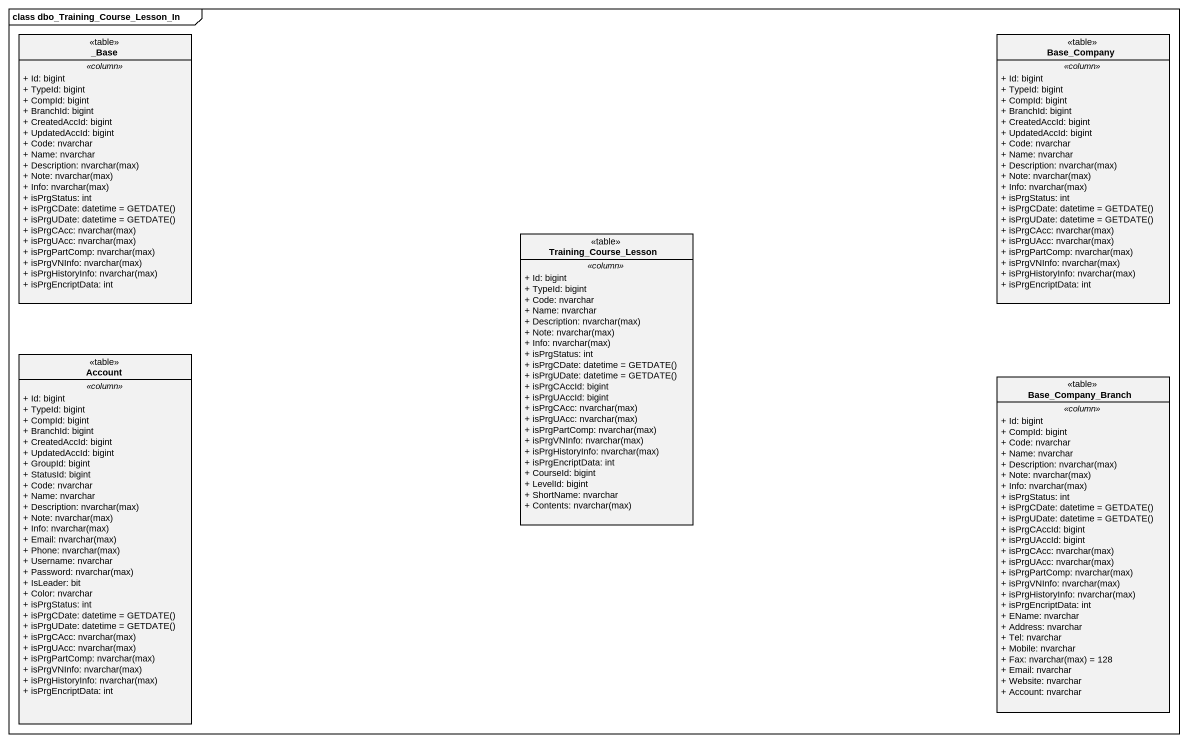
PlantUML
@startuml
mainframe class dbo_Training_Course_Lesson_In
hide circle
hide empty members
skinparam classAttributeIconSize 0
class "_Base" as Base <<table>> {
  .. <<column>> ..
  + Id: bigint
  + TypeId: bigint
  + CompId: bigint
  + BranchId: bigint
  + CreatedAccId: bigint
  + UpdatedAccId: bigint
  + Code: nvarchar
  + Name: nvarchar
  {field} + Description: nvarchar(max)
  {field} + Note: nvarchar(max)
  {field} + Info: nvarchar(max)
  + isPrgStatus: int
  {field} + isPrgCDate: datetime = GETDATE()
  {field} + isPrgUDate: datetime = GETDATE()
  {field} + isPrgCAcc: nvarchar(max)
  {field} + isPrgUAcc: nvarchar(max)
  {field} + isPrgPartComp: nvarchar(max)
  {field} + isPrgVNInfo: nvarchar(max)
  {field} + isPrgHistoryInfo: nvarchar(max)
  + isPrgEncriptData: int
}
class Base_Company <<table>> {
  .. <<column>> ..
  + Id: bigint
  + TypeId: bigint
  + CompId: bigint
  + BranchId: bigint
  + CreatedAccId: bigint
  + UpdatedAccId: bigint
  + Code: nvarchar
  + Name: nvarchar
  {field} + Description: nvarchar(max)
  {field} + Note: nvarchar(max)
  {field} + Info: nvarchar(max)
  + isPrgStatus: int
  {field} + isPrgCDate: datetime = GETDATE()
  {field} + isPrgUDate: datetime = GETDATE()
  {field} + isPrgCAcc: nvarchar(max)
  {field} + isPrgUAcc: nvarchar(max)
  {field} + isPrgPartComp: nvarchar(max)
  {field} + isPrgVNInfo: nvarchar(max)
  {field} + isPrgHistoryInfo: nvarchar(max)
  + isPrgEncriptData: int
}
class Training_Course_Lesson <<table>> {
  .. <<column>> ..
  + Id: bigint
  + TypeId: bigint
  + Code: nvarchar
  + Name: nvarchar
  {field} + Description: nvarchar(max)
  {field} + Note: nvarchar(max)
  {field} + Info: nvarchar(max)
  + isPrgStatus: int
  {field} + isPrgCDate: datetime = GETDATE()
  {field} + isPrgUDate: datetime = GETDATE()
  + isPrgCAccId: bigint
  + isPrgUAccId: bigint
  {field} + isPrgCAcc: nvarchar(max)
  {field} + isPrgUAcc: nvarchar(max)
  {field} + isPrgPartComp: nvarchar(max)
  {field} + isPrgVNInfo: nvarchar(max)
  {field} + isPrgHistoryInfo: nvarchar(max)
  + isPrgEncriptData: int
  + CourseId: bigint
  + LevelId: bigint
  + ShortName: nvarchar
  {field} + Contents: nvarchar(max)
}
class Account <<table>> {
  .. <<column>> ..
  + Id: bigint
  + TypeId: bigint
  + CompId: bigint
  + BranchId: bigint
  + CreatedAccId: bigint
  + UpdatedAccId: bigint
  + GroupId: bigint
  + StatusId: bigint
  + Code: nvarchar
  + Name: nvarchar
  {field} + Description: nvarchar(max)
  {field} + Note: nvarchar(max)
  {field} + Info: nvarchar(max)
  {field} + Email: nvarchar(max)
  {field} + Phone: nvarchar(max)
  + Username: nvarchar
  {field} + Password: nvarchar(max)
  + IsLeader: bit
  + Color: nvarchar
  + isPrgStatus: int
  {field} + isPrgCDate: datetime = GETDATE()
  {field} + isPrgUDate: datetime = GETDATE()
  {field} + isPrgCAcc: nvarchar(max)
  {field} + isPrgUAcc: nvarchar(max)
  {field} + isPrgPartComp: nvarchar(max)
  {field} + isPrgVNInfo: nvarchar(max)
  {field} + isPrgHistoryInfo: nvarchar(max)
  + isPrgEncriptData: int
}
class Base_Company_Branch <<table>> {
  .. <<column>> ..
  + Id: bigint
  + CompId: bigint
  + Code: nvarchar
  + Name: nvarchar
  {field} + Description: nvarchar(max)
  {field} + Note: nvarchar(max)
  {field} + Info: nvarchar(max)
  + isPrgStatus: int
  {field} + isPrgCDate: datetime = GETDATE()
  {field} + isPrgUDate: datetime = GETDATE()
  + isPrgCAccId: bigint
  + isPrgUAccId: bigint
  {field} + isPrgCAcc: nvarchar(max)
  {field} + isPrgUAcc: nvarchar(max)
  {field} + isPrgPartComp: nvarchar(max)
  {field} + isPrgVNInfo: nvarchar(max)
  {field} + isPrgHistoryInfo: nvarchar(max)
  + isPrgEncriptData: int
  + EName: nvarchar
  + Address: nvarchar
  + Tel: nvarchar
  + Mobile: nvarchar
  {field} + Fax: nvarchar(max) = 128
  + Email: nvarchar
  + Website: nvarchar
  + Account: nvarchar
}
@enduml
